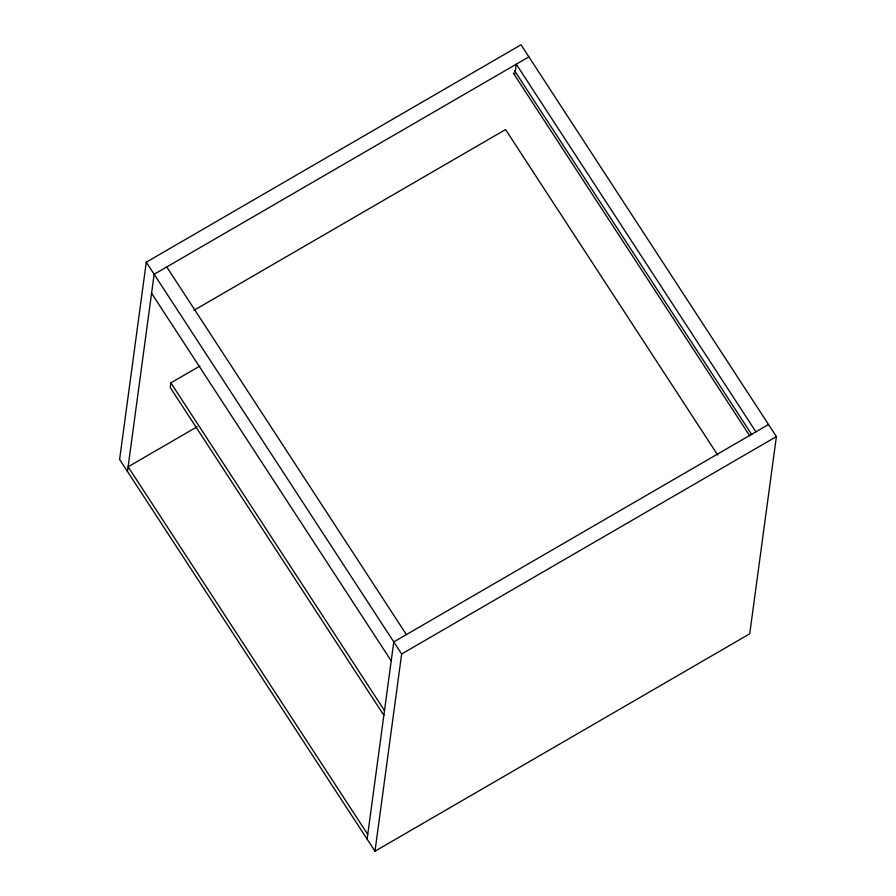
<?xml version="1.0" encoding="UTF-8"?>
<svg xmlns="http://www.w3.org/2000/svg" width="896" height="896" viewBox="0 0 896 896"><rect width="100%" height="100%" fill="white"/><g stroke="black" fill="none" stroke-linecap="round" stroke-linejoin="round"><path stroke-width="1.34" d="M146.272 262.192L119.605 459.402L374.987 851.2L749.728 633.808L776.395 436.598L521.013 44.8L146.272 262.192L401.654 653.99L374.987 851.2M127.478 471.486L154.146 274.266L528.886 56.885M199.842 366.05L170.856 382.861L170.229 387.542L383.914 715.366M367.114 839.115L393.781 641.906L768.522 424.514M514.998 73.674L516.275 64.187L755.91 431.827M194.029 310.274L505.557 129.562L717.718 455.045M197.019 426.832L128.117 466.805L367.752 834.445M401.654 653.99L776.395 436.598M514.562 70.717L751.766 434.627M513.285 73.069L749.717 435.814M166.757 266.952L406.392 634.592M151.581 293.227L391.216 660.867M170.856 382.861L384.552 710.696"/></g></svg>
